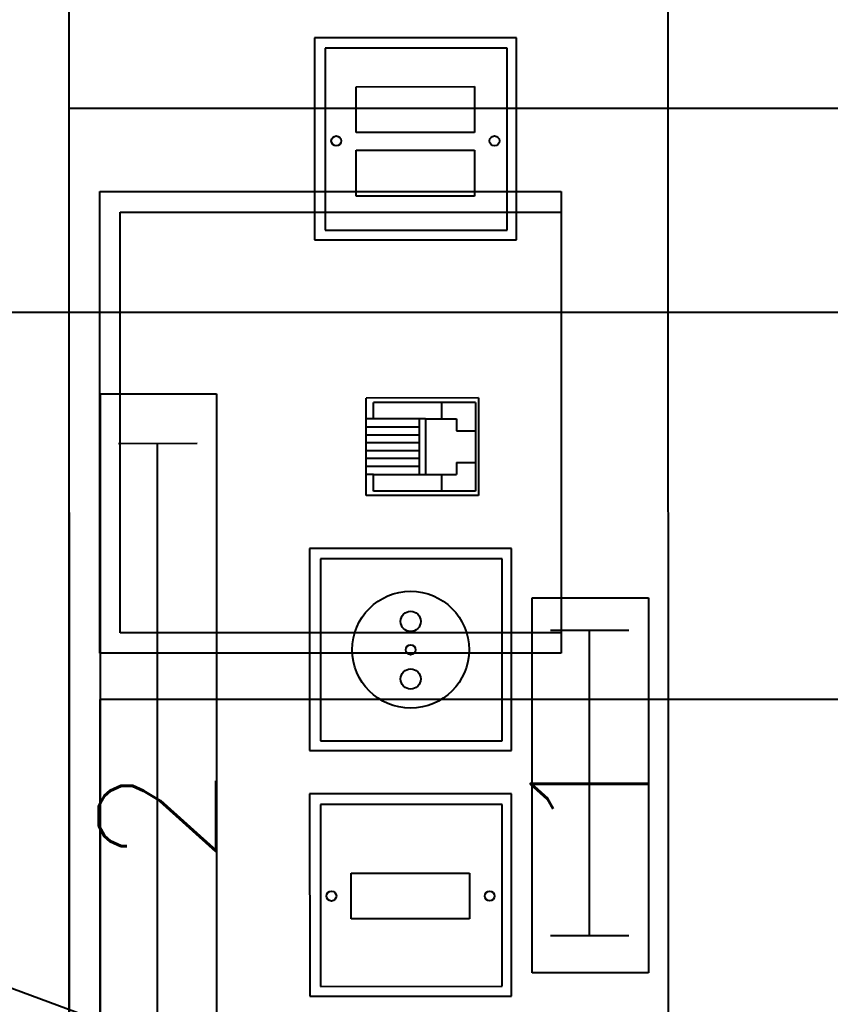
# Model space of a CAD drawing. Header units: inches. Extents: x 567429 to 582707, y 126347 to 133675.
# Drawn here: x 579080.7 to 579159.7, y 129212.5 to 129308.5 of the extents above; entities that cross this region are included whole.
import ezdxf

# ---------------------------------------------------------------- set-up
doc = ezdxf.new("R2010")
doc.units = ezdxf.units.IN
doc.header["$MEASUREMENT"] = 0
for name, color, linetype in [('BORD', 3, 'Continuous'), ('FIRE WIRE', 4, 'Continuous'), ('mobl', 11, 'Continuous'), ('SOUND WIRE', 4, 'Continuous'), ('wall kanaf', 4, 'Continuous')]:
    doc.layers.add(name, color=color, linetype=linetype)
doc.styles.add('ROMANS', font='romans.shx')
doc.linetypes.add('ZIGZAG', pattern='A,0.0001,-0.2,[131,ltypeshp.shx,S=0.2,R=0,X=-0.2,Y=0],-0.4,[131,ltypeshp.shx,S=0.2,R=180,X=0.2,Y=0],-0.2', length=0.8001)

# ---------------------------------------------------------------- blocks, each defined once
blk = doc.blocks.new('BOARD2')
at = {"layer": 'BORD', "color": 4}
for p, q in [((-163.07, 0), (163.07, 0)), ((163.07, -61.63), (-163.07, -61.63))]:
    blk.add_line(p, q, dxfattribs=at)
at = {"layer": 'BORD'}
for p, q in [((-117.23, -3.2), (-40.08, -3.2)), ((-40.08, -3.2), (-40.08, -15.16)), ((-45.16, -5.07), (-45.16, -13.15)), ((-40.08, -15.16), (-117.23, -15.16)), ((-102.03, -24.74), (-102.03, -45.53)), ((-81.24, -24.74), (-102.03, -24.74)), ((-81.24, -45.53), (-81.24, -24.74)), ((-76.76, -24.74), (-76.76, -45.53)), ((-55.97, -24.74), (-76.76, -24.74)), ((-55.97, -45.53), (-55.97, -24.74)), ((-24.24, -25.26), (-24.24, -46.05)), ((-3.44, -25.26), (-24.24, -25.26)), ((-3.44, -46.05), (-3.44, -25.26)), ((-101.03, -25.85), (-101.03, -44.56)), ((-82.31, -25.85), (-101.03, -25.85)), ((-82.31, -44.56), (-82.31, -25.85)), ((-75.76, -25.85), (-75.76, -44.56)), ((-57.04, -25.85), (-75.76, -25.85)), ((-57.04, -44.56), (-57.04, -25.85)), ((-23.23, -26.36), (-23.23, -45.07)), ((-4.52, -26.36), (-23.23, -26.36)), ((-4.52, -45.07), (-4.52, -26.36)), ((-50.53, -30.56), (-40.5, -30.56)), ((-50.53, -42.12), (-50.53, -30.56)), ((-50.07, -41.82), (-50.07, -31.33)), ((-50.07, -31.33), (-48.36, -31.33)), ((-48.36, -31.33), (-48.36, -30.56)), ((-48.36, -31.33), (-48.36, -39.86)), ((-42.65, -31.33), (-42.65, -30.56)), ((-42.65, -31.33), (-40.96, -31.33)), ((-42.65, -36.67), (-42.65, -31.33)), ((-40.96, -41.82), (-40.96, -31.33)), ((-40.5, -42.12), (-40.5, -30.56)), ((-48.36, -36.06), (-42.65, -36.06)), ((-42.65, -36.67), (-48.36, -36.67)), ((-42.65, -36.67), (-42.65, -39.86)), ((-48.36, -38.32), (-50.07, -38.32)), ((-40.96, -38.32), (-42.65, -38.32)), ((-47.15, -39.86), (-48.36, -39.86)), ((-47.15, -39.86), (-47.15, -41.82)), ((-42.65, -39.86), (-43.88, -39.86)), ((-43.88, -39.86), (-43.88, -41.82)), ((-40.5, -42.12), (-50.53, -42.12)), ((-40.96, -41.82), (-50.07, -41.82)), ((-101.03, -44.56), (-82.31, -44.56)), ((-75.76, -44.56), (-57.04, -44.56)), ((-102.03, -45.53), (-81.24, -45.53)), ((-76.76, -45.53), (-55.97, -45.53)), ((-23.23, -45.07), (-4.52, -45.07)), ((-24.24, -46.05), (-3.44, -46.05)), ((-99.63, -59.62), (-99.63, -47.66)), ((-99.63, -47.66), (-61.06, -47.66)), ((-61.06, -47.66), (-61.06, -59.62)), ((-95.81, -49.53), (-95.81, -57.61)), ((-64.38, -49.53), (-64.38, -57.61)), ((-61.06, -59.62), (-99.63, -59.62))]:
    blk.add_line(p, q, dxfattribs=at)
at = {"layer": 'BORD', "color": 3}
for p, q in [((-113.4, -9.08), (-45.16, -9.08)), ((-95.81, -53.54), (-64.38, -53.54))]:
    blk.add_line(p, q, dxfattribs=at)
at = {"layer": 'BORD', "color": 30}
for p, q in [((-94.09, -41.19), (-94.09, -29.01)), ((-94.09, -29.01), (-89.39, -29.01)), ((-89.39, -29.01), (-89.39, -41.19)), ((-19.72, -41.71), (-19.72, -29.53)), ((-19.72, -29.53), (-15.01, -29.53)), ((-15.01, -29.53), (-15.01, -41.71)), ((-13.18, -41.71), (-13.18, -29.53)), ((-13.18, -29.53), (-8.47, -29.53)), ((-8.47, -29.53), (-8.47, -41.71)), ((-47.55, -36.06), (-47.55, -30.56)), ((-46.74, -36.06), (-46.74, -30.56)), ((-45.93, -36.06), (-45.93, -30.56)), ((-45.12, -36.06), (-45.12, -30.56)), ((-44.31, -36.06), (-44.31, -30.56)), ((-43.5, -36.06), (-43.5, -30.56)), ((-89.39, -41.19), (-94.09, -41.19)), ((-15.01, -41.71), (-19.72, -41.71)), ((-8.47, -41.71), (-13.18, -41.71))]:
    blk.add_line(p, q, dxfattribs=at)
for centre, radius in [((-91.74, -26.98), 0.509), ((-14.05, -27.49), 0.509), ((-66.4, -35.14), 6.01), ((-66.4, -35.14), 0.509), ((-91.74, -43.27), 0.509), ((-14.05, -43.78), 0.509)]:
    blk.add_circle(centre, radius, dxfattribs=at)
at = {"layer": 'BORD', "color": 2}
for centre in [(-69.41, -35.14), (-63.48, -35.14)]:
    blk.add_circle(centre, 1.04, dxfattribs=at)
at = {"layer": 'BORD', "color": 2, "style": 'ROMANS'}
for s, p in [('2', (-88.66, -15.1)), ('1', (-85.88, -59.56))]:
    blk.add_text(s, height=12.06, dxfattribs=at).set_placement(p)

msp = doc.modelspace()

# ---------------------------------------------------------------- linework, layer by layer
at = {"layer": 'FIRE WIRE'}
msp.add_line((579397.381, 129279.912), (578909.386, 129279.912), dxfattribs=at)
at = {"layer": 'mobl', "color": 15, "linetype": 'ZIGZAG', "ltscale": 20}
msp.add_line((579323.986, 129299.789), (579085.486, 129299.789), dxfattribs=at)
at = {"layer": 'mobl', "color": 15}
for p, q in [((579088.486, 129291.703), (579133.486, 129291.703)), ((579088.486, 129246.703), (579088.486, 129291.703)), ((579133.486, 129291.703), (579133.486, 129246.703)), ((579090.486, 129289.703), (579133.486, 129289.703)), ((579090.486, 129248.703), (579090.486, 129289.703)), ((579133.486, 129248.703), (579090.486, 129248.703)), ((579133.486, 129246.703), (579088.486, 129246.703)), ((579288.486, 129242.203), (579088.486, 129242.203)), ((579088.486, 129242.203), (579088.486, 129152.203))]:
    msp.add_line(p, q, dxfattribs=at)
at = {"layer": 'SOUND WIRE'}
msp.add_line((578730.585, 129341.887, 0), (579377.699, 129105.052, 0), dxfattribs=at)
at = {"layer": 'wall kanaf', "color": 15, "lineweight": 20, "ltscale": 0.1}
msp.add_line((579085.486, 129020.789), (579085.486, 129535.289), dxfattribs=at)

# ---------------------------------------------------------------- block references
at = {"layer": 'BORD', "ltscale": 5, "xscale": 0.947301618010808, "yscale": 0.947301618010808, "zscale": 0.947301618010808, "rotation": 90.0091431634973}
msp.add_blockref('BOARD2', (579085.511, 129309.944), dxfattribs=at)

doc.saveas('drawing.dxf')
